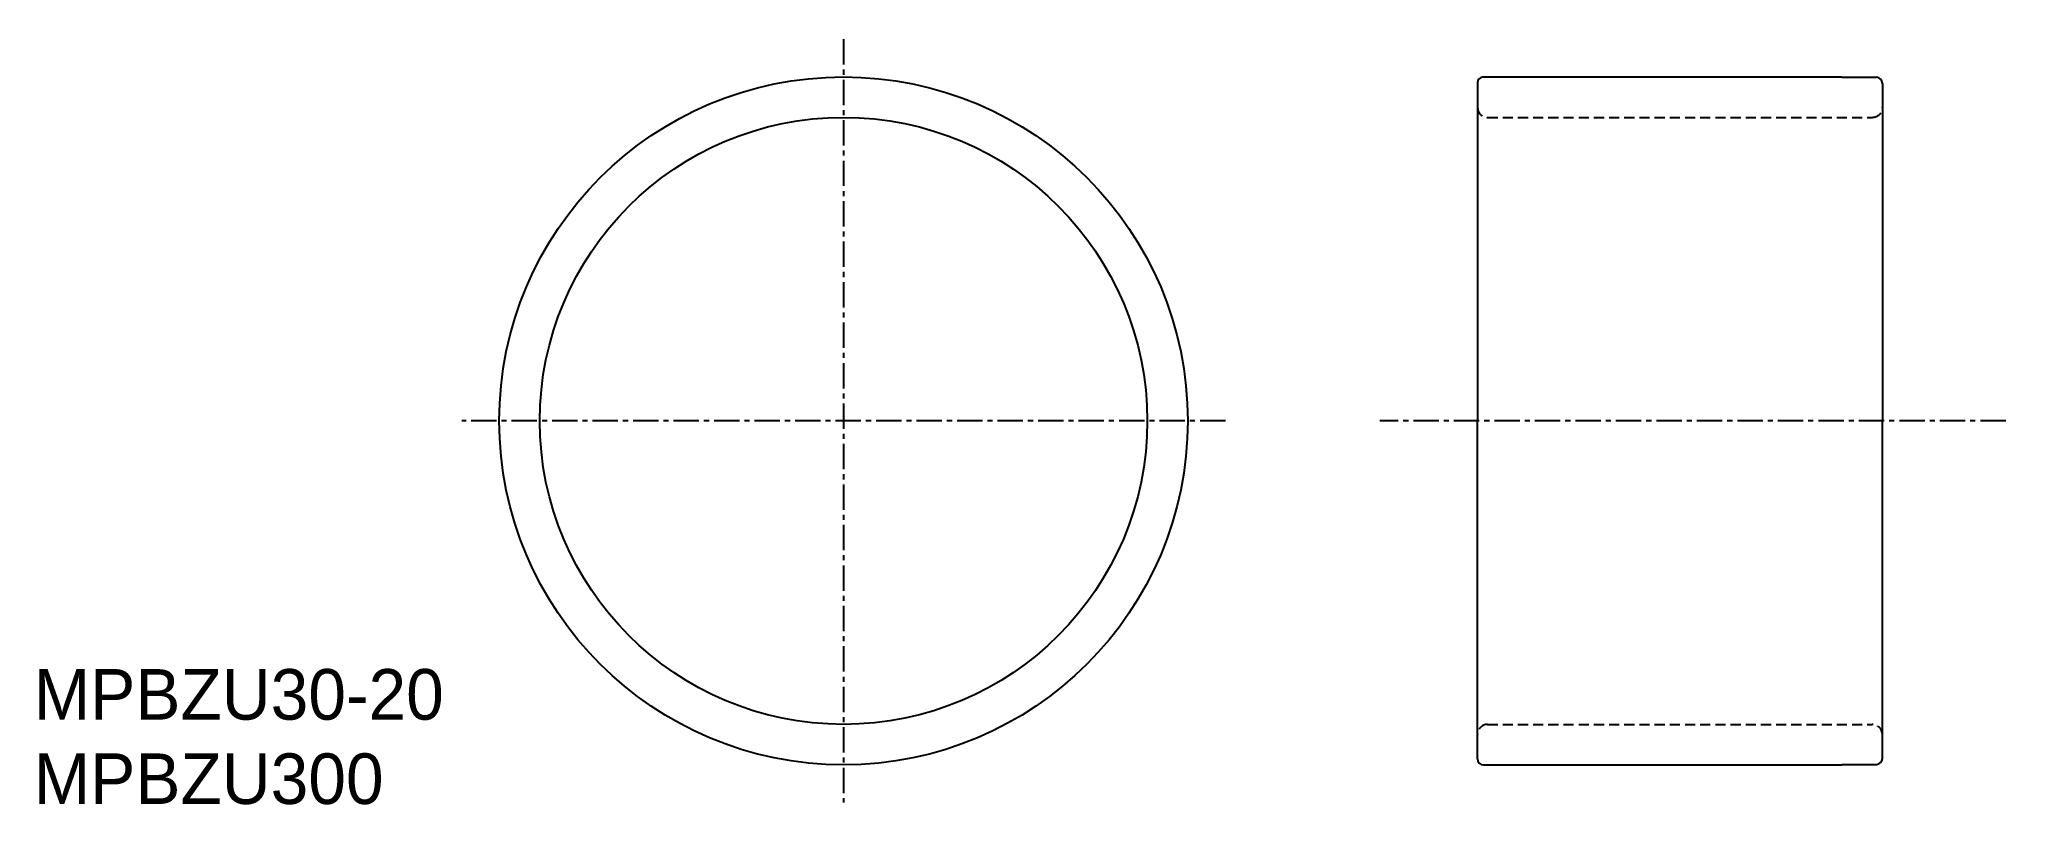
# Model space of a CAD drawing. Extents: x 10.3 to 107.4, y 10 to 47.8.
import ezdxf

# ---------------------------------------------------------------- set-up
doc = ezdxf.new("R2010")
doc.units = 0
doc.linetypes.add('CENTER', pattern=[2, 1.25, -0.25, 0.25, -0.25])
doc.linetypes.add('DASHED', pattern=[0.75, 0.5, -0.25])
doc.layers.get('0').update_dxf_attribs({"linetype": 'CONTINUOUS'})
doc.layers.add('CENTER', color=1, linetype='CENTER')

msp = doc.modelspace()

# ---------------------------------------------------------------- linework, layer by layer
at = {"color": 7, "linetype": 'CONTINUOUS'}
for p, q in [((81.602, 45.934), (99.302, 45.934)), ((99.302, 45.934), (99.302, 45.914)), ((99.302, 45.914), (101.002, 45.914)), ((81.302, 45.634), (81.302, 28.934)), ((81.302, 45.634), (81.302, 44.434)), ((101.302, 45.614), (101.302, 28.934)), ((101.302, 45.594), (101.302, 44.434)), ((81.302, 12.234), (81.302, 28.934)), ((101.302, 12.254), (101.302, 28.934)), ((81.302, 12.234), (81.302, 13.434)), ((101.302, 12.274), (101.302, 13.434)), ((81.602, 11.934), (99.302, 11.934)), ((99.302, 11.954), (101.002, 11.954)), ((99.302, 11.934), (99.302, 11.954))]:
    msp.add_line(p, q, dxfattribs=at)
at = {"color": 3, "linetype": 'DASHED'}
for p, q in [((81.802, 43.934), (100.802, 43.934)), ((81.802, 13.934), (100.802, 13.934))]:
    msp.add_line(p, q, dxfattribs=at)
at = {"color": 7, "linetype": 'CONTINUOUS'}
for radius in [17, 15]:
    msp.add_circle((49.993, 28.934), radius, dxfattribs=at)
for centre, start, end in [((81.602, 45.634), 90, 180), ((101.002, 45.614), 0, 90), ((81.602, 12.234), 180, 270), ((101.002, 12.254), 270, 0)]:
    msp.add_arc(centre, 0.3, start, end, dxfattribs=at)
at = {"color": 3, "linetype": 'DASHED'}
for centre, start, end in [((81.802, 44.434), 180, 270), ((100.802, 44.434), 270, 0), ((81.802, 13.434), 90, 180), ((100.802, 13.434), 0, 90)]:
    msp.add_arc(centre, 0.5, start, end, dxfattribs=at)
at = {"layer": 'CENTER', "color": 1, "linetype": 'CENTER'}
for p, q in [((49.993, 47.792), (49.993, 10.075)), ((68.851, 28.934), (31.134, 28.934)), ((107.39, 28.934), (76.478, 28.934))]:
    msp.add_line(p, q, dxfattribs=at)

# ---------------------------------------------------------------- texts
at = {"color": 7, "linetype": 'CONTINUOUS'}
for s, p in [('MPBZU30-20', (10, 14.167)), ('MPBZU300', (10, 10))]:
    msp.add_text(s, height=2.5, dxfattribs=at).set_placement(p)

doc.saveas('drawing.dxf')
